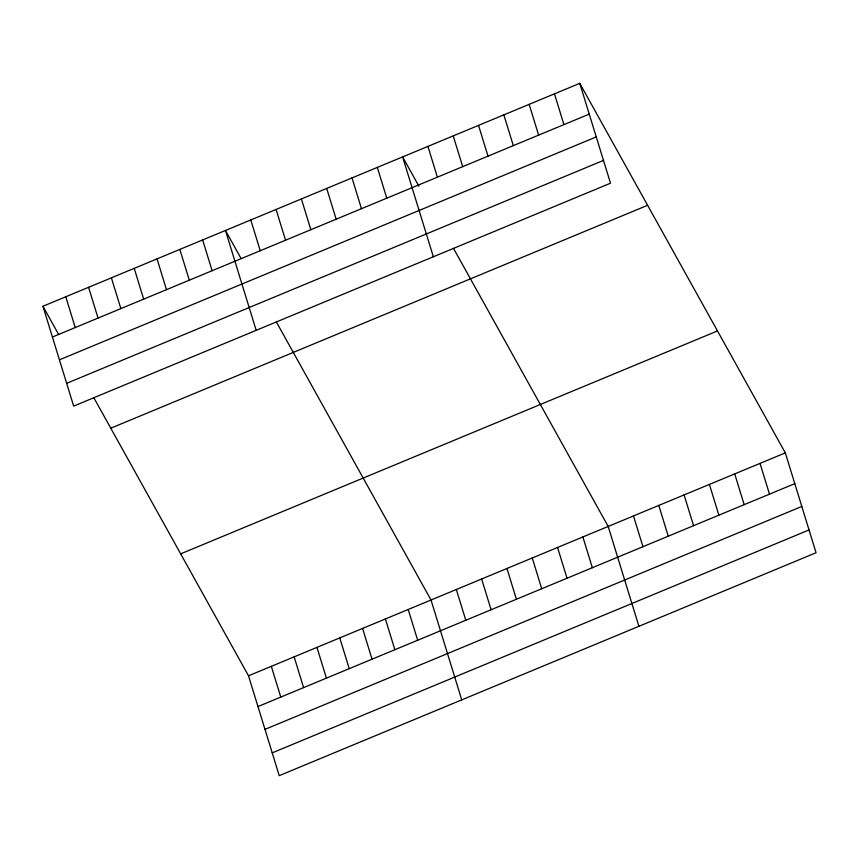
<?xml version="1.0" encoding="UTF-8"?>
<svg xmlns="http://www.w3.org/2000/svg" width="859" height="859" viewBox="0 0 859 859"><rect width="100%" height="100%" fill="white"/><g stroke="black" fill="none" stroke-linecap="round" stroke-linejoin="round"><path stroke-width="1.29" d="M579.771 83.344L610.491 183.203L73.67 406.114L42.95 306.255L579.771 83.344L785.33 452.886L816.05 552.745L279.229 775.656L248.509 675.797L93.824 397.717M52.42 337.029L589.242 114.107M59.432 359.824L596.253 136.914M66.658 383.318L603.48 160.408M110.779 428.201L647.6 205.29M180.669 553.851L717.49 330.94M248.509 675.797L785.33 452.886M257.968 706.56L794.79 483.649M264.991 729.366L801.812 506.456M272.217 752.86L809.038 529.949M418.924 186.22L402.624 156.907L433.344 256.766M453.498 248.369L608.183 526.449L638.903 626.308M241.121 258.613L225.466 230.47L256.186 330.328M276.34 321.932L431.025 600.011L461.745 699.87M42.95 306.255L58.605 334.398M760.022 463.398L769.492 494.161M734.713 473.9L744.184 504.673M709.405 484.412L718.876 515.175M684.097 494.924L693.567 525.687M554.463 93.856L563.934 124.619M658.789 505.425L668.259 536.199M529.155 104.358L538.625 135.131M633.48 515.937L642.951 546.7M503.846 114.87L513.317 145.633M478.538 125.382L488.009 156.145M582.874 536.95L592.334 567.724M453.23 135.883L462.7 166.657M557.566 547.462L567.026 578.236M427.932 146.395L437.392 177.169M532.258 557.974L541.718 588.737M506.95 568.475L516.409 599.249M377.316 167.408L386.775 198.182M481.641 578.987L491.112 609.761M352.007 177.92L361.467 208.694M456.333 589.499L465.803 620.262M326.699 188.432L336.159 219.195M301.391 198.944L310.861 229.707M408.208 609.482L417.678 640.245M276.083 209.446L285.553 240.219M385.401 618.952L394.861 649.726M250.774 219.958L260.245 250.721M362.584 628.423L372.044 659.197M339.767 637.904L349.237 668.667M202.66 239.94L212.119 270.703M316.95 647.375L326.42 678.148M179.842 249.411L189.302 280.184M294.132 656.845L303.603 687.619M157.025 258.892L166.485 289.655M271.326 666.326L280.786 697.089M134.208 268.362L143.678 299.125M111.391 277.833L120.861 308.606M88.584 287.303L98.044 318.077M65.767 296.784L75.227 327.547"/></g></svg>
